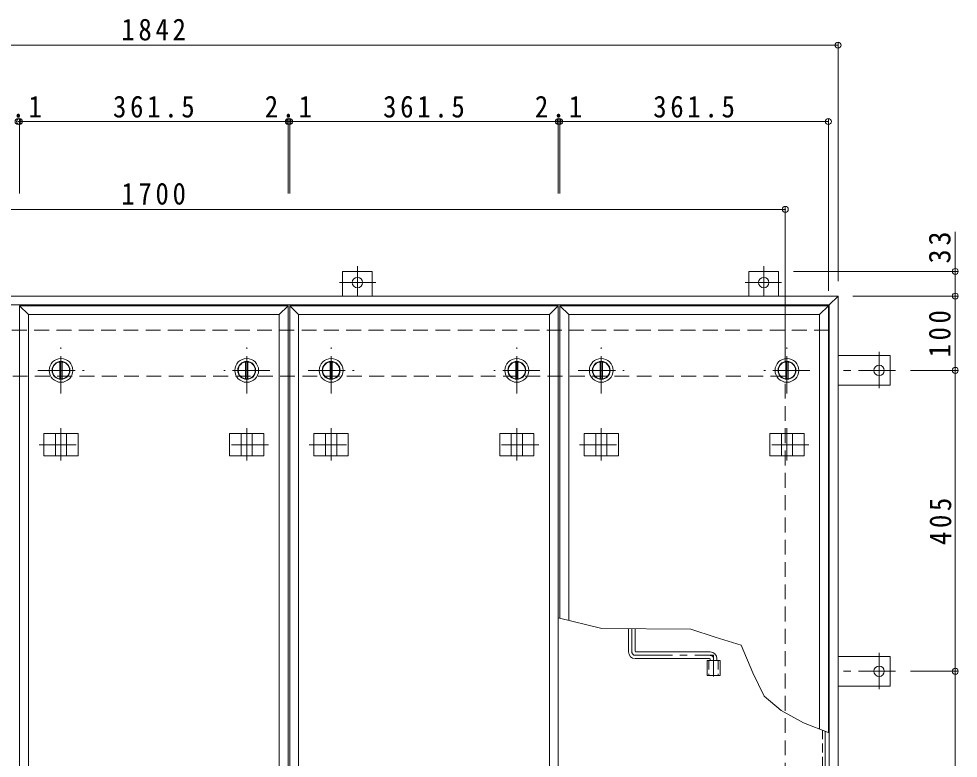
# Model space of a CAD drawing. Units: millimetres at full size, sheet at 1:10. Extents: x -2670 to 2753, y -1962 to 1808.
# Drawn here: x -1559 to -294, y 619 to 1615 of the extents above; entities that cross this region are included whole.
import ezdxf

# ---------------------------------------------------------------- set-up
doc = ezdxf.new("R2010")
doc.units = ezdxf.units.MM
doc.header["$LTSCALE"] = 10
doc.header["$PDMODE"] = 32
doc.header["$PDSIZE"] = 8
for name, pattern in [('CHAIN1', [8, 5, -1, 1, -1]), ('DASHED1', [1.8, 1.2, -0.6]), ('DASHED2', [3, 2, -1])]:
    doc.linetypes.add(name, pattern=pattern)
for name, color, linetype, lineweight in [('0-1_躯体', 2, 'DASHED2', 9), ('0-2_仕上', 3, 'Continuous', 9), ('0-3_建具', 4, 'Continuous', 9), ('0-5_寸法', 7, 'DASHED1', 9), ('0-6_ハッチ', 6, 'Continuous', 9), ('0-A', 3, 'CHAIN1', 9), ('0-C', 2, 'Continuous', 9), ('0-E', 3, 'Continuous', 9), ('0-F', 7, 'Continuous', 9)]:
    doc.layers.add(name, color=color, linetype=linetype, lineweight=lineweight)
doc.styles.add('ＭＳ ゴシック', font='')
doc.styles.get('ＭＳ ゴシック').set_extended_font_data('MS Gothic')

msp = doc.modelspace()

# ---------------------------------------------------------------- linework, layer by layer
at = {"layer": '0-1_躯体'}
for p, q in [((-467.83, 1195.44), (-2285.83, 1195.44)), ((-2226.83, 1133.44), (-526.83, 1133.44)), ((-526.83, -66.56), (-526.83, 1133.44))]:
    msp.add_line(p, q, dxfattribs=at)
at = {"layer": '0-2_仕上'}
for p, q in [((-1545.58, 1216.44), (-1557.58, 1228.44)), ((-1557.58, 1228.44), (-1196.08, 1228.44)), ((-1557.58, -161.56), (-1557.58, 1228.44)), ((-1208.08, 1216.44), (-1196.08, 1228.44)), ((-1196.08, 1228.44), (-1196.08, -161.56)), ((-1181.95, 1216.44), (-1193.95, 1228.44)), ((-1193.95, 1228.44), (-832.45, 1228.44)), ((-1193.95, -161.56), (-1193.95, 1228.44)), ((-844.45, 1216.44), (-832.45, 1228.44)), ((-832.45, 1228.44), (-832.45, -161.56)), ((-818.33, 1216.44), (-830.33, 1228.44)), ((-830.33, 1228.44), (-468.83, 1228.44)), ((-830.33, 807.82), (-830.33, 1228.44)), ((-480.83, 1216.44), (-468.83, 1228.44)), ((-468.83, 1228.44), (-468.83, 654.21)), ((-1545.58, 1216.44), (-1208.08, 1216.44)), ((-1545.58, -149.56), (-1545.58, 1216.44)), ((-1208.08, 1216.44), (-1208.08, -149.56)), ((-1181.95, 1216.44), (-844.45, 1216.44)), ((-1181.95, -149.56), (-1181.95, 1216.44)), ((-844.45, 1216.44), (-844.45, -149.56)), ((-818.33, 1216.44), (-480.83, 1216.44)), ((-818.33, 804.87), (-818.33, 1216.44)), ((-480.83, 1216.44), (-480.83, 658.86)), ((-631.98, 750.94), (-631.98, 730.94)), ((-631.98, 750.94), (-614.68, 750.94)), ((-614.68, 750.94), (-614.68, 730.94)), ((-631.98, 730.94), (-614.68, 730.94))]:
    msp.add_line(p, q, dxfattribs=at)
at = {"layer": '0-2_仕上', "linetype": 'DASHED1'}
for p, q in [((-629.68, 750.94), (-629.68, 730.94)), ((-616.98, 750.94), (-616.98, 730.94))]:
    msp.add_line(p, q, dxfattribs=at)
at = {"layer": '0-3_建具', "color": 2}
for p, q in [((-455.83, 1241.44), (-2297.83, 1241.44)), ((-455.83, 1241.44), (-467.83, 1229.44)), ((-455.83, -174.56), (-455.83, 1241.44)), ((-467.83, 1229.44), (-2285.83, 1229.44)), ((-467.83, -162.56), (-467.83, 1229.44))]:
    msp.add_line(p, q, dxfattribs=at)
at = {"layer": '0-3_建具', "linetype": 'CHAIN1'}
for p, q in [((-1501.83, 1063.56), (-1501.83, 1020.32)), ((-1251.83, 1063.56), (-1251.83, 1020.32)), ((-1138.2, 1063.56), (-1138.2, 1020.32)), ((-888.2, 1063.56), (-888.2, 1020.32)), ((-774.58, 1063.56), (-774.58, 1020.32)), ((-524.58, 1063.56), (-524.58, 1020.32)), ((-1531.24, 1041.44), (-1472.42, 1041.44)), ((-1222.42, 1041.44), (-1281.24, 1041.44)), ((-1167.61, 1041.44), (-1108.79, 1041.44)), ((-858.79, 1041.44), (-917.61, 1041.44)), ((-803.99, 1041.44), (-745.17, 1041.44)), ((-495.17, 1041.44), (-553.99, 1041.44))]:
    msp.add_line(p, q, dxfattribs=at)
at = {"layer": '0-3_建具'}
for p, q in [((-1524.92, 1056.44), (-1478.74, 1056.44)), ((-1524.92, 1056.44), (-1524.92, 1026.44)), ((-1509.33, 1056.44), (-1509.33, 1026.44)), ((-1494.33, 1056.44), (-1494.33, 1026.44)), ((-1478.74, 1056.44), (-1478.74, 1026.44)), ((-1228.74, 1056.44), (-1274.92, 1056.44)), ((-1274.92, 1056.44), (-1274.92, 1026.44)), ((-1259.33, 1056.44), (-1259.33, 1026.44)), ((-1244.33, 1056.44), (-1244.33, 1026.44)), ((-1228.74, 1056.44), (-1228.74, 1026.44)), ((-1161.29, 1056.44), (-1115.11, 1056.44)), ((-1161.29, 1056.44), (-1161.29, 1026.44)), ((-1145.7, 1056.44), (-1145.7, 1026.44)), ((-1130.7, 1056.44), (-1130.7, 1026.44)), ((-1115.11, 1056.44), (-1115.11, 1026.44)), ((-865.11, 1056.44), (-911.29, 1056.44)), ((-911.29, 1056.44), (-911.29, 1026.44)), ((-895.7, 1056.44), (-895.7, 1026.44)), ((-880.7, 1056.44), (-880.7, 1026.44)), ((-865.11, 1056.44), (-865.11, 1026.44)), ((-797.67, 1056.44), (-751.49, 1056.44)), ((-797.67, 1056.44), (-797.67, 1026.44)), ((-782.08, 1056.44), (-782.08, 1026.44)), ((-767.08, 1056.44), (-767.08, 1026.44)), ((-751.49, 1056.44), (-751.49, 1026.44)), ((-501.49, 1056.44), (-547.67, 1056.44)), ((-547.67, 1056.44), (-547.67, 1026.44)), ((-532.08, 1056.44), (-532.08, 1026.44)), ((-517.08, 1056.44), (-517.08, 1026.44)), ((-501.49, 1056.44), (-501.49, 1026.44)), ((-1524.92, 1026.44), (-1478.74, 1026.44)), ((-1228.74, 1026.44), (-1274.92, 1026.44)), ((-1161.29, 1026.44), (-1115.11, 1026.44)), ((-865.11, 1026.44), (-911.29, 1026.44)), ((-797.67, 1026.44), (-751.49, 1026.44)), ((-501.49, 1026.44), (-547.67, 1026.44))]:
    msp.add_line(p, q, dxfattribs=at)
at = {"layer": '0-5_寸法', "linetype": 'Continuous'}
msp.add_line((-774.01, 793.98), (-832.45, 808.35), dxfattribs=at)
msp.add_lwpolyline([(-467.83, 653.82), (-502.37, 667.2), (-532.6, 683.62), (-555.17, 702.86), (-570.53, 734.31), (-586.34, 771.77), (-621.3, 782.46), (-653.86, 793.26), (-774.01, 793.98)], dxfattribs=at)
at = {"layer": '0-6_ハッチ'}
for p, q in [((-737.83, 793.76), (-737.83, 762.44)), ((-728.83, 793.71), (-728.83, 763.44)), ((-727.83, 762.44), (-627.83, 762.44)), ((-628.83, 753.44), (-728.83, 753.44)), ((-627.83, 752.44), (-627.83, 750.94)), ((-618.83, 753.44), (-618.83, 750.94))]:
    msp.add_line(p, q, dxfattribs=at)
at = {"layer": '0-6_ハッチ', "linetype": 'CHAIN1'}
for p, q in [((-733.33, 793.74), (-733.33, 762.45)), ((-728.82, 757.94), (-623.33, 757.94)), ((-623.33, 729.56), (-623.33, 757.94))]:
    msp.add_line(p, q, dxfattribs=at)
at = {"layer": '0-6_ハッチ'}
for centre, radius, start, end in [((-728.83, 762.44), 9, 180, 270), ((-727.83, 763.44), 1, 180, 270), ((-627.83, 753.44), 9, 0, 90), ((-628.83, 752.44), 1, 0, 90)]:
    msp.add_arc(centre, radius, start, end, dxfattribs=at)
at = {"layer": '0-6_ハッチ', "linetype": 'CHAIN1'}
for centre, radius, start, end in [((-728.82, 762.45), 4.51, 180, 270), ((-627.83, 753.44), 4.5, 360, 89.70431)]:
    msp.add_arc(centre, radius, start, end, dxfattribs=at)
at = {"layer": '0-A', "linetype": 'DASHED1'}
msp.add_line((-476.53, 657.19), (-476.53, -116.86), dxfattribs=at)
at = {"layer": '0-A', "linetype": 'Continuous'}
msp.add_line((-473.33, -120.06), (-473.33, 655.95), dxfattribs=at)
at = {"layer": '0-C', "linetype": 'CHAIN1'}
for p, q in [((-1501.83, 1110.44), (-1501.83, 1172.44)), ((-1251.83, 1110.44), (-1251.83, 1172.44)), ((-1138.2, 1110.44), (-1138.2, 1172.44)), ((-888.2, 1110.44), (-888.2, 1172.44)), ((-774.58, 1110.44), (-774.58, 1172.44)), ((-524.58, 1110.44), (-524.58, 1172.44)), ((-1532.83, 1141.44), (-1470.83, 1141.44)), ((-1220.83, 1141.44), (-1282.83, 1141.44)), ((-1169.2, 1141.44), (-1107.2, 1141.44)), ((-857.2, 1141.44), (-919.2, 1141.44)), ((-805.58, 1141.44), (-743.58, 1141.44)), ((-493.58, 1141.44), (-555.58, 1141.44))]:
    msp.add_line(p, q, dxfattribs=at)
at = {"layer": '0-C'}
for p, q in [((-1503.33, 1152.84), (-1503.33, 1130.04)), ((-1500.33, 1152.84), (-1500.33, 1130.04)), ((-1253.33, 1152.84), (-1253.33, 1130.04)), ((-1250.33, 1152.84), (-1250.33, 1130.04)), ((-1139.7, 1152.84), (-1139.7, 1130.04)), ((-1136.7, 1152.84), (-1136.7, 1130.04)), ((-889.7, 1152.84), (-889.7, 1130.04)), ((-886.7, 1152.84), (-886.7, 1130.04)), ((-776.08, 1152.84), (-776.08, 1130.04)), ((-773.08, 1152.84), (-773.08, 1130.04)), ((-526.08, 1152.84), (-526.08, 1130.04)), ((-523.08, 1152.84), (-523.08, 1130.04))]:
    msp.add_line(p, q, dxfattribs=at)
for centre, radius in [((-1501.83, 1141.44), 16), ((-1501.83, 1141.44), 12), ((-1501.83, 1141.44), 11.5), ((-1251.83, 1141.44), 16), ((-1251.83, 1141.44), 12), ((-1251.83, 1141.44), 11.5), ((-1138.2, 1141.44), 16), ((-1138.2, 1141.44), 12), ((-1138.2, 1141.44), 11.5), ((-888.2, 1141.44), 16), ((-888.2, 1141.44), 12), ((-888.2, 1141.44), 11.5), ((-774.58, 1141.44), 16), ((-774.58, 1141.44), 12), ((-774.58, 1141.44), 11.5), ((-524.58, 1141.44), 16), ((-524.58, 1141.44), 12), ((-524.58, 1141.44), 11.5)]:
    msp.add_circle(centre, radius, dxfattribs=at)
at = {"layer": '0-E', "linetype": 'CHAIN1'}
for p, q in [((-1102.83, 1281.8), (-1102.83, 1241.64)), ((-555.83, 1281.8), (-555.83, 1241.64)), ((-1077.99, 1259.64), (-1126.87, 1259.64)), ((-580.67, 1259.64), (-531.78, 1259.64)), ((-400.63, 1166.28), (-400.63, 1117.39)), ((-378.47, 1141.44), (-455.83, 1141.44)), ((-400.63, 761.28), (-400.63, 712.39)), ((-378.47, 736.44), (-455.83, 736.44))]:
    msp.add_line(p, q, dxfattribs=at)
at = {"layer": '0-E'}
for p, q in [((-1082.83, 1274.64), (-1122.83, 1274.64)), ((-1122.83, 1241.44), (-1122.83, 1274.64)), ((-1082.83, 1241.44), (-1082.83, 1274.64)), ((-575.83, 1274.64), (-535.83, 1274.64)), ((-575.83, 1241.44), (-575.83, 1274.64)), ((-535.83, 1241.44), (-535.83, 1274.64)), ((-455.83, 1161.44), (-385.63, 1161.44)), ((-385.63, 1161.44), (-385.63, 1121.44)), ((-455.83, 1121.44), (-385.63, 1121.44)), ((-455.83, 756.44), (-385.63, 756.44)), ((-385.63, 756.44), (-385.63, 716.44)), ((-455.83, 716.44), (-385.63, 716.44))]:
    msp.add_line(p, q, dxfattribs=at)
for centre in [(-1102.83, 1259.64), (-555.83, 1259.64), (-400.63, 1141.44), (-400.63, 736.44)]:
    msp.add_circle(centre, 7, dxfattribs=at)
at = {"layer": '0-F'}
for p, q in [((-455.83, 1582.15), (-455.83, 1261.44)), ((-2297.83, 1579.15), (-455.83, 1579.15)), ((-1559.7, 1476.36), (-1557.58, 1476.36)), ((-1557.58, 1479.36), (-1557.58, 1379.48)), ((-1557.58, 1476.36), (-1196.08, 1476.36)), ((-1196.08, 1479.36), (-1196.08, 1379.48)), ((-1196.08, 1476.36), (-1193.95, 1476.36)), ((-1193.95, 1479.36), (-1193.95, 1379.48)), ((-1193.95, 1476.36), (-832.45, 1476.36)), ((-832.45, 1479.36), (-832.45, 1379.48)), ((-832.45, 1476.36), (-830.33, 1476.36)), ((-830.33, 1479.36), (-830.33, 1379.48)), ((-830.33, 1476.36), (-468.83, 1476.36)), ((-468.83, 1479.36), (-468.83, 1248.44)), ((-2226.83, 1358.16), (-526.83, 1358.16)), ((-526.83, 1361.16), (-526.83, 1153.44)), ((-298.06, 1274.64), (-298.06, 1327.8)), ((-295.06, 1274.64), (-515.83, 1274.64)), ((-298.06, 1241.44), (-298.06, 1274.64)), ((-295.06, 1241.44), (-435.83, 1241.44)), ((-298.06, 1241.44), (-298.06, 1141.44)), ((-295.06, 1141.44), (-358.47, 1141.44)), ((-298.06, 736.44), (-298.06, 1141.44)), ((-295.06, 736.44), (-358.47, 736.44)), ((-298.06, 330.44), (-298.06, 736.44))]:
    msp.add_line(p, q, dxfattribs=at)
for p in [(-455.83, 1579.15), (-1559.7, 1476.36), (-1557.58, 1476.36), (-1196.08, 1476.36), (-1193.95, 1476.36), (-832.45, 1476.36), (-830.33, 1476.36), (-468.83, 1476.36), (-526.83, 1358.16), (-298.06, 1274.64), (-298.06, 1241.44), (-298.06, 1141.44), (-298.06, 736.44)]:
    msp.add_point(p, dxfattribs=at)

# ---------------------------------------------------------------- texts
at = {"layer": '0-F', "color": 2, "char_height": 29.33, "attachment_point": 7, "style": 'ＭＳ ゴシック'}
for s, insert in [('\\T1.28;\\W0.9;1842', (-1420.58, 1585.15)), ('\\T1.27;\\W0.9;2.1', (-1591.14, 1481.36)), ('\\T1.28;\\W0.9;361.5', (-1431.83, 1481.36)), ('\\T1.27;\\W0.9;2.1', (-1227.51, 1481.36)), ('\\T1.28;\\W0.9;361.5', (-1068.2, 1481.36)), ('\\T1.27;\\W0.9;2.1', (-863.89, 1481.36)), ('\\T1.28;\\W0.9;361.5', (-704.58, 1481.36)), ('\\T1.28;\\W0.9;1700', (-1420.58, 1364.16))]:
    msp.add_mtext(s, dxfattribs=dict(at, insert=insert))
at = {"layer": '0-F', "color": 2, "char_height": 29.33, "attachment_point": 7, "rotation": 90, "style": 'ＭＳ ゴシック'}
for s, insert in [('\\T1.27;\\W0.95;33', (-304.06, 1285.3)), ('\\T1.27;\\W0.9;100', (-304.06, 1158.94)), ('\\T1.27;\\W0.9;405', (-303.06, 906.44))]:
    msp.add_mtext(s, dxfattribs=dict(at, insert=insert))

doc.saveas('drawing.dxf')
